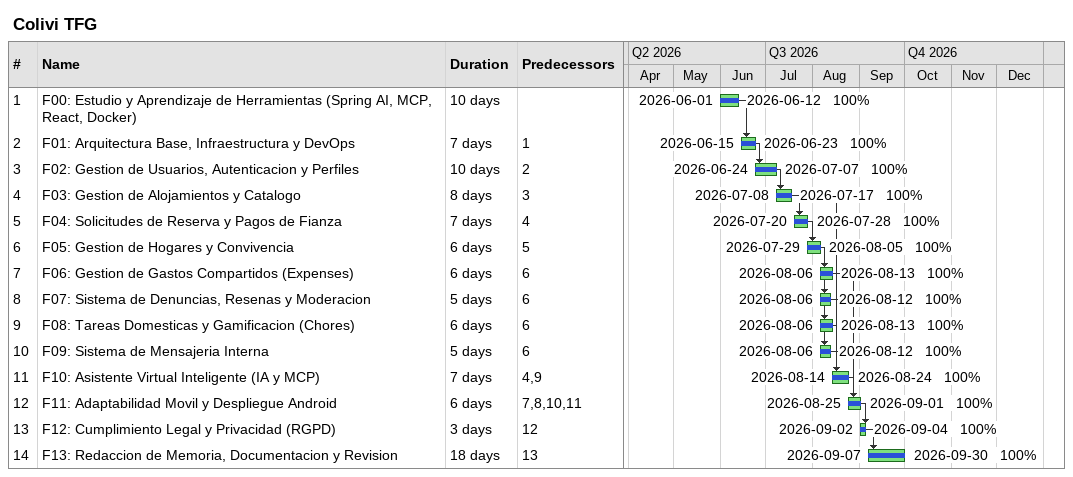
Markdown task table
Colivi TFG

| ID | Task | Duration | Start | Finish | Predecessors | % complete |
|---|---|---|---|---|---|---|
| 1 | F00: Estudio y Aprendizaje de Herramientas (Spring AI, MCP, React, Docker) | 10d | 2026-06-01 | 2026-06-12 |  | 100 |
| 2 | F01: Arquitectura Base, Infraestructura y DevOps | 7d | 2026-06-15 | 2026-06-23 | 1 | 100 |
| 3 | F02: Gestion de Usuarios, Autenticacion y Perfiles | 10d | 2026-06-24 | 2026-07-07 | 2 | 100 |
| 4 | F03: Gestion de Alojamientos y Catalogo | 8d | 2026-07-08 | 2026-07-17 | 3 | 100 |
| 5 | F04: Solicitudes de Reserva y Pagos de Fianza | 7d | 2026-07-20 | 2026-07-28 | 4 | 100 |
| 6 | F05: Gestion de Hogares y Convivencia | 6d | 2026-07-29 | 2026-08-05 | 5 | 100 |
| 7 | F06: Gestion de Gastos Compartidos (Expenses) | 6d | 2026-08-06 | 2026-08-13 | 6 | 100 |
| 8 | F07: Sistema de Denuncias, Resenas y Moderacion | 5d | 2026-08-06 | 2026-08-12 | 6 | 100 |
| 9 | F08: Tareas Domesticas y Gamificacion (Chores) | 6d | 2026-08-06 | 2026-08-13 | 6 | 100 |
| 10 | F09: Sistema de Mensajeria Interna | 5d | 2026-08-06 | 2026-08-12 | 6 | 100 |
| 11 | F10: Asistente Virtual Inteligente (IA y MCP) | 7d | 2026-08-14 | 2026-08-24 | 4, 9 | 100 |
| 12 | F11: Adaptabilidad Movil y Despliegue Android | 6d | 2026-08-25 | 2026-09-01 | 7, 8, 10, 11 | 100 |
| 13 | F12: Cumplimiento Legal y Privacidad (RGPD) | 3d | 2026-09-02 | 2026-09-04 | 12 | 100 |
| 14 | F13: Redaccion de Memoria, Documentacion y Revision | 18d | 2026-09-07 | 2026-09-30 | 13 | 100 |
